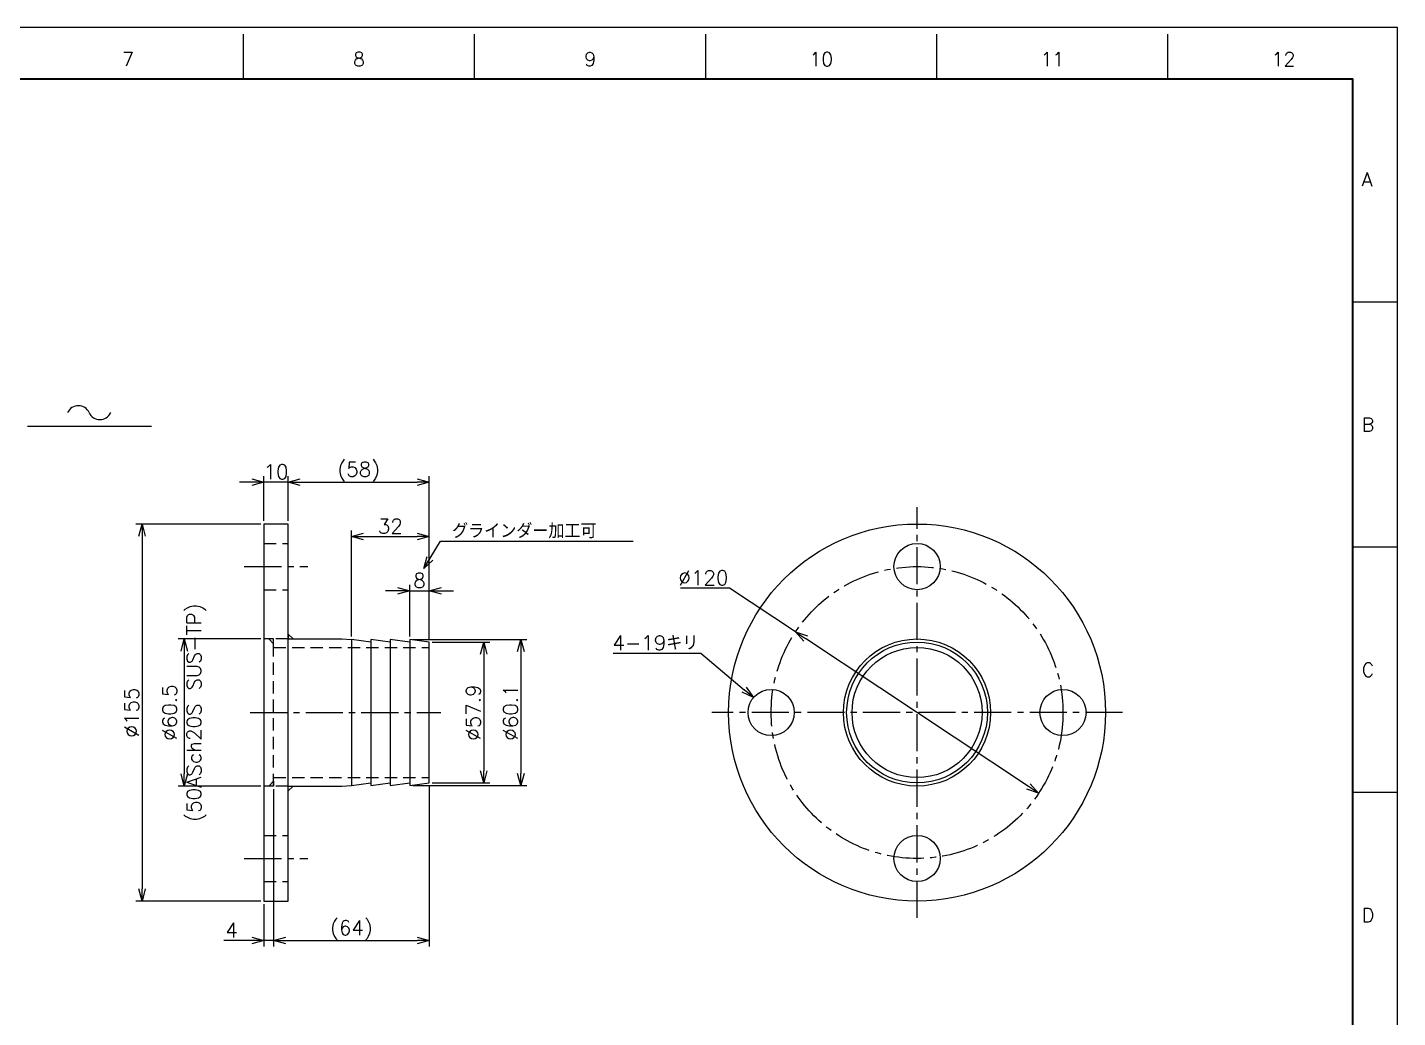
# Model space of a CAD drawing. Header units: millimetres. Extents: x 0 to 1176, y -11 to 828.
# Drawn here: x 613 to 1176, y 421 to 828 of the extents above; entities that cross this region are included whole.
import ezdxf
from ezdxf import colors
from ezdxf.entities.mleader import LeaderData, LeaderLine
from ezdxf.enums import TextEntityAlignment as Align
from ezdxf.math import Vec2, Vec3

# ---------------------------------------------------------------- set-up
doc = ezdxf.new("R2010")
doc.units = ezdxf.units.MM
doc.header["$LTSCALE"] = 0.8
doc.header["$PDMODE"] = 99
doc.header["$PDSIZE"] = 1
doc.linetypes.add('CENTER2', pattern=[28.575000000000003, 19.05, -3.175, 3.175, -3.175])
doc.linetypes.add('HIDDEN', pattern=[9.524999999999999, 6.35, -3.175])
for name, color, linetype, lineweight in [('04_HIDDEN', 2, 'HIDDEN', 13), ('05_CENTER', 4, 'CENTER2', 13), ('08_DIM', 3, 'Continuous', 13), ('90_FRAME', 5, 'Continuous', 35)]:
    doc.layers.add(name, color=color, linetype=linetype, lineweight=lineweight)
doc.layers.add('91_BLANK', color=5, linetype='Continuous', lineweight=0, plot=False)
doc.styles.add('KSS_TXT', font='txt.shx', dxfattribs={"bigfont": 'extfont2.shx'})
doc.styles.get("Standard").update_dxf_attribs({"font": 'txt.shx', "bigfont": 'extfont2.shx'})
doc.dimstyles.new('KSS_DIM', dxfattribs={"dimscale": 2, "dimtxt": 3, "dimasz": 2.5, "dimexe": 1.25, "dimexo": 0.625, "dimtad": 1, "dimdsep": 46, "dimtxsty": 'KSS_TXT', "dimblk": 'OPEN30', "dimcen": 0, "dimazin": 2, "dimtfac": 0.75, "dimtmove": 0, "dimatfit": 3, "dimldrblk": 'OPEN30', "dimfxl": 1.25, "dimtolj": 1, "dimarcsym": 0})
doc.dimstyles.new('KSS_DIM$3', dxfattribs={"dimscale": 2, "dimtxt": 3, "dimasz": 2.5, "dimexe": 1.25, "dimexo": 0.625, "dimtad": 1, "dimtih": 1, "dimtoh": 1, "dimdsep": 46, "dimtxsty": 'KSS_TXT', "dimblk": 'OPEN30', "dimcen": 0, "dimazin": 2, "dimtfac": 0.75, "dimtofl": 0, "dimtmove": 0, "dimatfit": 3, "dimldrblk": 'OPEN30', "dimfxl": 1.25, "dimtolj": 1, "dimarcsym": 0})

# ---------------------------------------------------------------- blocks, each defined once
blk = doc.blocks.new('_Open30')
at = {"color": 0, "linetype": 'ByBlock', "lineweight": -2}
for p, q in [((-1, 0.26794919), (0, 0)), ((0, 0), (-1, -0.26794919)), ((0, 0), (-1, 0))]:
    blk.add_line(p, q, dxfattribs=at)
blk = doc.blocks.new('*D145')
at = {"layer": '08_DIM', "color": 0, "lineweight": -2, "transparency": 16777216}
for p, q in [((779.0816165385859, 575.0420192273018), (802.7320085555157, 575.0420192273018)), ((800.2320085555157, 570.0420192273018), (800.2320085555157, 522.1420192273022)), ((779.0816165385859, 517.1420192273022), (802.7320085555157, 517.1420192273022))]:
    blk.add_line(p, q, dxfattribs=at)
at = {"layer": 'Defpoints', "color": 0, "transparency": 16777216}
for p in [(777.8316165385859, 575.0420192273018), (777.8316165385859, 517.1420192273022), (800.2320085555157, 517.1420192273022)]:
    blk.add_point(p, dxfattribs=at)
at = {"layer": '08_DIM', "color": 0, "lineweight": -2, "transparency": 16777216, "xscale": 5, "yscale": 5, "zscale": 5}
for p, rotation in [((800.2320085555157, 575.0420192273018), 90), ((800.2320085555157, 517.1420192273022), 270)]:
    blk.add_blockref('_Open30', p, dxfattribs=dict(at, rotation=rotation))
at = {"layer": '08_DIM', "color": 0, "transparency": 16777216, "insert": (795.9820085555156, 546.0920192273022), "char_height": 6, "attachment_point": 5, "rotation": 90, "style": 'KSS_TXT'}
blk.add_mtext('\\A1;%%C57.9', dxfattribs=at)
blk = doc.blocks.new('*D146')
at = {"layer": '08_DIM', "color": 0, "lineweight": -2, "transparency": 16777216}
for p, q in [((771.0816165385859, 576.1420192273013), (818.0265063247234, 576.1420192273013)), ((815.5265063247234, 571.1420192273013), (815.5265063247234, 521.0420192273018)), ((771.0816165385859, 516.0420192273018), (818.0265063247234, 516.0420192273018))]:
    blk.add_line(p, q, dxfattribs=at)
at = {"layer": 'Defpoints', "color": 0, "transparency": 16777216}
for p in [(769.8316165385859, 576.1420192273013), (769.8316165385859, 516.0420192273018), (815.5265063247234, 516.0420192273018)]:
    blk.add_point(p, dxfattribs=at)
at = {"layer": '08_DIM', "color": 0, "lineweight": -2, "transparency": 16777216, "xscale": 5, "yscale": 5, "zscale": 5}
for p, rotation in [((815.5265063247234, 576.1420192273013), 90), ((815.5265063247234, 516.0420192273018), 270)]:
    blk.add_blockref('_Open30', p, dxfattribs=dict(at, rotation=rotation))
at = {"layer": '08_DIM', "color": 0, "transparency": 16777216, "insert": (811.2765063247233, 546.0920192273018), "char_height": 6, "attachment_point": 5, "rotation": 90, "style": 'KSS_TXT'}
blk.add_mtext('\\A1;%%C60.1', dxfattribs=at)
blk = doc.blocks.new('*D147')
at = {"layer": '08_DIM', "color": 0, "lineweight": -2, "transparency": 16777216}
for p, q in [((769.8316165385859, 577.3920192273013), (769.8316165385859, 598.6390868464973)), ((777.8316165385859, 576.2920192273018), (777.8316165385859, 598.6390868464973)), ((764.8316165385859, 596.1390868464973), (759.8316165385859, 596.1390868464973)), ((769.8316165385859, 596.1390868464973), (777.8316165385859, 596.1390868464973)), ((782.8316165385859, 596.1390868464973), (787.8316165385859, 596.1390868464973))]:
    blk.add_line(p, q, dxfattribs=at)
at = {"layer": 'Defpoints', "color": 0, "transparency": 16777216}
for p in [(777.8316165385859, 596.1390868464973), (769.8316165385859, 576.1420192273013), (777.8316165385859, 575.0420192273018)]:
    blk.add_point(p, dxfattribs=at)
at = {"layer": '08_DIM', "color": 0, "lineweight": -2, "transparency": 16777216, "xscale": 5, "yscale": 5, "zscale": 5}
blk.add_blockref('_Open30', (769.8316165385859, 596.1390868464973), dxfattribs=at)
at = {"layer": '08_DIM', "color": 0, "lineweight": -2, "transparency": 16777216, "xscale": 5, "yscale": 5, "zscale": 5, "rotation": 180}
blk.add_blockref('_Open30', (777.8316165385859, 596.1390868464973), dxfattribs=at)
at = {"layer": '08_DIM', "color": 0, "transparency": 16777216, "insert": (773.8316165385859, 600.3890868464973), "char_height": 6, "attachment_point": 5, "style": 'KSS_TXT'}
blk.add_mtext('\\A1;8', dxfattribs=at)
blk = doc.blocks.new('*D148')
at = {"layer": '08_DIM', "color": 0, "lineweight": -2, "transparency": 16777216}
for p, q in [((745.8316165385859, 577.3920192272985), (745.8316165385859, 620.9559309146375)), ((777.8316165385859, 576.2920192273018), (777.8316165385859, 620.9559309146375)), ((750.8316165385859, 618.4559309146375), (772.8316165385859, 618.4559309146375))]:
    blk.add_line(p, q, dxfattribs=at)
at = {"layer": 'Defpoints', "color": 0, "transparency": 16777216}
for p in [(777.8316165385859, 618.4559309146375), (745.8316165385859, 576.1420192272985), (777.8316165385859, 575.0420192273018)]:
    blk.add_point(p, dxfattribs=at)
at = {"layer": '08_DIM', "color": 0, "lineweight": -2, "transparency": 16777216, "xscale": 5, "yscale": 5, "zscale": 5, "rotation": 180}
blk.add_blockref('_Open30', (745.8316165385859, 618.4559309146375), dxfattribs=at)
at = {"layer": '08_DIM', "color": 0, "lineweight": -2, "transparency": 16777216, "xscale": 5, "yscale": 5, "zscale": 5}
blk.add_blockref('_Open30', (777.8316165385859, 618.4559309146375), dxfattribs=at)
at = {"layer": '08_DIM', "color": 0, "transparency": 16777216, "insert": (761.8316165385859, 622.7059309146375), "char_height": 6, "attachment_point": 5, "style": 'KSS_TXT'}
blk.add_mtext('\\A1;32', dxfattribs=at)
blk = doc.blocks.new('*D149')
at = {"layer": '08_DIM', "color": 0, "lineweight": -2, "transparency": 16777216}
for p, q in [((709.8316165385713, 624.8420192272374), (709.8316165385713, 643.3009818403484)), ((719.8316165385713, 624.8420192272374), (719.8316165385713, 643.3009818403484)), ((704.8316165385713, 640.8009818403484), (699.8316165385713, 640.8009818403484)), ((719.8316165385713, 640.8009818403484), (709.8316165385713, 640.8009818403484)), ((724.8316165385713, 640.8009818403484), (729.8316165385713, 640.8009818403484))]:
    blk.add_line(p, q, dxfattribs=at)
at = {"layer": 'Defpoints', "color": 0, "transparency": 16777216}
for p in [(709.8316165385713, 640.8009818403484), (709.8316165385713, 623.5920192272374), (719.8316165385713, 623.5920192272374)]:
    blk.add_point(p, dxfattribs=at)
at = {"layer": '08_DIM', "color": 0, "lineweight": -2, "transparency": 16777216, "xscale": 5, "yscale": 5, "zscale": 5}
blk.add_blockref('_Open30', (709.8316165385713, 640.8009818403484), dxfattribs=at)
at = {"layer": '08_DIM', "color": 0, "lineweight": -2, "transparency": 16777216, "xscale": 5, "yscale": 5, "zscale": 5, "rotation": 180}
blk.add_blockref('_Open30', (719.8316165385713, 640.8009818403484), dxfattribs=at)
at = {"layer": '08_DIM', "color": 0, "transparency": 16777216, "insert": (714.8316165385713, 645.0509818403484), "char_height": 6, "attachment_point": 5, "style": 'KSS_TXT'}
blk.add_mtext('\\A1;10', dxfattribs=at)
blk = doc.blocks.new('*D150')
at = {"layer": '08_DIM', "color": 0, "lineweight": -2, "transparency": 16777216}
for p, q in [((719.8316165385713, 624.8420192272374), (719.8316165385713, 643.3009818403484)), ((777.8316165385859, 576.2920192273018), (777.8316165385859, 643.3009818403484)), ((724.8316165385713, 640.8009818403484), (772.8316165385859, 640.8009818403484))]:
    blk.add_line(p, q, dxfattribs=at)
at = {"layer": 'Defpoints', "color": 0, "transparency": 16777216}
for p in [(777.8316165385859, 640.8009818403484), (719.8316165385713, 623.5920192272374), (777.8316165385859, 575.0420192273018)]:
    blk.add_point(p, dxfattribs=at)
at = {"layer": '08_DIM', "color": 0, "lineweight": -2, "transparency": 16777216, "xscale": 5, "yscale": 5, "zscale": 5, "rotation": 180}
blk.add_blockref('_Open30', (719.8316165385713, 640.8009818403484), dxfattribs=at)
at = {"layer": '08_DIM', "color": 0, "lineweight": -2, "transparency": 16777216, "xscale": 5, "yscale": 5, "zscale": 5}
blk.add_blockref('_Open30', (777.8316165385859, 640.8009818403484), dxfattribs=at)
at = {"layer": '08_DIM', "color": 0, "transparency": 16777216, "insert": (748.8316165385786, 645.0509818403484), "char_height": 6, "attachment_point": 5, "style": 'KSS_TXT'}
blk.add_mtext('\\A1;(58)', dxfattribs=at)
blk = doc.blocks.new('*D151')
at = {"layer": '08_DIM', "color": 0, "lineweight": -2, "transparency": 16777216}
for p, q in [((708.581616538566, 576.3420192272993), (674.6048609947185, 576.3420192272993)), ((677.1048609947185, 571.3420192272993), (677.1048609947185, 520.8420192271756)), ((708.581616538566, 515.8420192271756), (674.6048609947185, 515.8420192271756))]:
    blk.add_line(p, q, dxfattribs=at)
at = {"layer": 'Defpoints', "color": 0, "transparency": 16777216}
for p in [(709.831616538566, 576.3420192272993), (677.1048609947185, 515.8420192271756), (709.831616538566, 515.8420192271756)]:
    blk.add_point(p, dxfattribs=at)
at = {"layer": '08_DIM', "color": 0, "lineweight": -2, "transparency": 16777216, "xscale": 5, "yscale": 5, "zscale": 5}
for p, rotation in [((677.1048609947185, 576.3420192272993), 90), ((677.1048609947185, 515.8420192271756), 270)]:
    blk.add_blockref('_Open30', p, dxfattribs=dict(at, rotation=rotation))
at = {"layer": '08_DIM', "color": 0, "transparency": 16777216, "insert": (677.1048609947184, 546.0920192272375), "char_height": 6, "attachment_point": 5, "rotation": 90, "style": 'KSS_TXT'}
blk.add_mtext('\\A1;%%C60.5\\P(50ASch20S SUS-TP)', dxfattribs=at)
blk = doc.blocks.new('*D152')
at = {"layer": '08_DIM', "color": 0, "lineweight": -2, "transparency": 16777216}
for p, q in [((713.8316165359665, 514.592019227176), (713.8316165359665, 449.8720511167244)), ((709.8316165385713, 467.3420192272374), (709.8316165385713, 449.8720511167244)), ((704.8316165385713, 452.3720511167244), (693.3316165385713, 452.3720511167244)), ((713.8316165359665, 452.3720511167244), (709.8316165385713, 452.3720511167244)), ((718.8316165359665, 452.3720511167244), (723.8316165359665, 452.3720511167244))]:
    blk.add_line(p, q, dxfattribs=at)
at = {"layer": 'Defpoints', "color": 0, "transparency": 16777216}
for p in [(713.8316165359665, 515.842019227176), (709.8316165385713, 468.5920192272374), (709.8316165385713, 452.3720511167244)]:
    blk.add_point(p, dxfattribs=at)
at = {"layer": '08_DIM', "color": 0, "lineweight": -2, "transparency": 16777216, "xscale": 5, "yscale": 5, "zscale": 5}
blk.add_blockref('_Open30', (709.8316165385713, 452.3720511167244), dxfattribs=at)
at = {"layer": '08_DIM', "color": 0, "lineweight": -2, "transparency": 16777216, "xscale": 5, "yscale": 5, "zscale": 5, "rotation": 180}
blk.add_blockref('_Open30', (713.8316165359665, 452.3720511167244), dxfattribs=at)
at = {"layer": '08_DIM', "color": 0, "transparency": 16777216, "insert": (696.5816165385713, 456.6220511167244), "char_height": 6, "attachment_point": 5, "style": 'KSS_TXT'}
blk.add_mtext('\\A1;4', dxfattribs=at)
blk = doc.blocks.new('*D153')
at = {"layer": '08_DIM', "color": 0, "lineweight": -2, "transparency": 16777216}
for p, q in [((713.8316165359665, 514.592019227176), (713.8316165359665, 449.8720511167244)), ((777.8316165385859, 515.8920192273022), (777.8316165385859, 449.8720511167244)), ((718.8316165359665, 452.3720511167244), (772.8316165385859, 452.3720511167244))]:
    blk.add_line(p, q, dxfattribs=at)
at = {"layer": 'Defpoints', "color": 0, "transparency": 16777216}
for p in [(713.8316165359665, 515.842019227176), (777.8316165385859, 517.1420192273022), (777.8316165385859, 452.3720511167244)]:
    blk.add_point(p, dxfattribs=at)
at = {"layer": '08_DIM', "color": 0, "lineweight": -2, "transparency": 16777216, "xscale": 5, "yscale": 5, "zscale": 5, "rotation": 180}
blk.add_blockref('_Open30', (713.8316165359665, 452.3720511167244), dxfattribs=at)
at = {"layer": '08_DIM', "color": 0, "lineweight": -2, "transparency": 16777216, "xscale": 5, "yscale": 5, "zscale": 5}
blk.add_blockref('_Open30', (777.8316165385859, 452.3720511167244), dxfattribs=at)
at = {"layer": '08_DIM', "color": 0, "transparency": 16777216, "insert": (745.8316165372762, 456.6220511167244), "char_height": 6, "attachment_point": 5, "style": 'KSS_TXT'}
blk.add_mtext('\\A1;(64)', dxfattribs=at)
blk = doc.blocks.new('*D154')
at = {"layer": '08_DIM', "color": 0, "lineweight": -2, "transparency": 16777216}
for p, q in [((901.3523132842761, 597.2163751274322), (881.1023132842761, 597.2163751274322)), ((928.4383913313297, 579.2533437739955), (901.3523132842761, 597.2163751274322)), ((1024.277983416949, 515.6941383938788), (932.6053301177099, 576.489900061784))]:
    blk.add_line(p, q, dxfattribs=at)
at = {"layer": 'Defpoints', "color": 0, "transparency": 16777216}
for p in [(928.4383913313297, 579.2533437739955), (1028.444922203329, 512.9306946816673)]:
    blk.add_point(p, dxfattribs=at)
at = {"layer": '08_DIM', "color": 0, "lineweight": -2, "transparency": 16777216, "xscale": 5, "yscale": 5, "zscale": 5}
for p, rotation in [((928.4383913313297, 579.2533437739955), 146.4483318054152), ((1028.444922203329, 512.9306946816673), 326.4483318054153)]:
    blk.add_blockref('_Open30', p, dxfattribs=dict(at, rotation=rotation))
at = {"layer": '08_DIM', "color": 0, "transparency": 16777216, "insert": (890.6023132842761, 601.4663751274323), "char_height": 6, "attachment_point": 5, "style": 'KSS_TXT'}
blk.add_mtext('\\A1;%%C120', dxfattribs=at)
blk = doc.blocks.new('*D155')
at = {"layer": '08_DIM', "color": 0, "lineweight": -2, "transparency": 16777216}
for p, q in [((853.4377144350665, 570.4819282584364), (889.4877144350667, 570.4819282584365)), ((889.4877144350667, 570.4819282584365), (907.3518866399545, 555.4336999382735))]:
    blk.add_line(p, q, dxfattribs=at)
at = {"layer": 'Defpoints', "color": 0, "transparency": 16777216}
for p in [(911.1759453047999, 552.212430727571), (925.707368231213, 539.9716077269014)]:
    blk.add_point(p, dxfattribs=at)
at = {"layer": '08_DIM', "color": 0, "lineweight": -2, "transparency": 16777216, "xscale": 5, "yscale": 5, "zscale": 5, "rotation": 319.8902458545476}
blk.add_blockref('_Open30', (911.1759453047999, 552.212430727571), dxfattribs=at)
at = {"layer": '08_DIM', "color": 0, "transparency": 16777216, "insert": (870.8377144350665, 574.7319282584365), "char_height": 6, "attachment_point": 5, "style": 'KSS_TXT'}
blk.add_mtext('\\A1;4-19キリ', dxfattribs=at)
blk = doc.blocks.new('p1ba05')
for centre, start, end in [((-2.953558874599082, 0.2854771617432377), 24.22763733453314, 155.5757785718213), ((0, 1.620669598395743), 204.2276373345332, 335.5757785718214)]:
    blk.add_arc(centre, 1.620669598395854, start, end)
blk = doc.blocks.new('*D175')
at = {"layer": '08_DIM', "color": 0, "lineweight": -2, "transparency": 16777216}
for p, q in [((708.5816165385713, 623.5920192272374), (657.2258805853189, 623.5920192272374)), ((659.7258805853189, 618.5920192272374), (659.7258805853189, 473.5920192272374)), ((708.5816165385713, 468.5920192272374), (657.2258805853189, 468.5920192272374))]:
    blk.add_line(p, q, dxfattribs=at)
at = {"layer": 'Defpoints', "color": 0, "transparency": 16777216}
for p in [(709.8316165385713, 623.5920192272374), (659.7258805853189, 468.5920192272374), (709.8316165385713, 468.5920192272374)]:
    blk.add_point(p, dxfattribs=at)
at = {"layer": '08_DIM', "color": 0, "lineweight": -2, "transparency": 16777216, "xscale": 5, "yscale": 5, "zscale": 5}
for p, rotation in [((659.7258805853189, 623.5920192272374), 90), ((659.7258805853189, 468.5920192272374), 270)]:
    blk.add_blockref('_Open30', p, dxfattribs=dict(at, rotation=rotation))
at = {"layer": '08_DIM', "color": 0, "transparency": 16777216, "insert": (655.4758805853188, 546.0920192272375), "char_height": 6, "attachment_point": 5, "rotation": 90, "style": 'KSS_TXT'}
blk.add_mtext('\\A1;%%C155', dxfattribs=at)

msp = doc.modelspace()

# ---------------------------------------------------------------- linework, layer by layer
at = {"color": 0}
for p, q in [((719.8316165385713, 515.8420192272902), (719.8316165385713, 576.3420192272974)), ((719.8316165385786, 576.3420192272974), (741.8316165385786, 576.3420192272993)), ((741.8316165385786, 576.3420192272993), (745.8316165385859, 576.1420192272985)), ((753.8316165385859, 575.0420192273), (745.8316165385859, 576.1420192272985)), ((745.8316165385859, 576.1420192272985), (745.8316165385859, 516.0420192272991)), ((761.8316165385859, 575.0420192273), (753.8316165385859, 576.1420192272994)), ((753.8316165385859, 576.1420192272994), (753.8316165385859, 516.0420192273)), ((769.8316165385859, 575.0420192273018), (761.8316165385859, 576.1420192273004)), ((761.8316165385859, 576.1420192273004), (761.8316165385859, 516.0420192273)), ((777.8316165385859, 575.0420192273018), (769.8316165385859, 576.1420192273013)), ((769.8316165385859, 576.1420192273013), (769.8316165385859, 516.0420192273018)), ((777.8316165385859, 517.1420192273022), (777.8316165385859, 575.0420192273018)), ((719.8316165385859, 515.8420192272974), (741.8316165385859, 515.8420192272984)), ((741.8316165385859, 515.8420192272984), (745.8316165385859, 516.0420192272991)), ((745.8316165385859, 516.0420192272991), (753.8316165385859, 517.1420192272994)), ((753.8316165385859, 516.0420192273), (761.8316165385859, 517.1420192273004)), ((761.8316165385859, 516.0420192273), (769.8316165385859, 517.1420192273013)), ((769.8316165385859, 516.0420192273018), (777.8316165385859, 517.1420192273022))]:
    msp.add_line(p, q, dxfattribs=at)
msp.add_lwpolyline([(719.8316165385713, 623.5920192272374), (709.8316165385713, 623.5920192272374), (709.8316165385713, 468.5920192272374), (719.8316165385713, 468.5920192272374)], close=True, dxfattribs=at)
at = {"color": 3}
for points in [[(713.8316165359665, 576.3420192272988), (711.8316165359665, 576.3420192272988), (713.8316165359665, 574.3420192272988), (713.8316165359665, 574.3420192272988)], [(719.831616538564, 576.3420192273252), (721.831616538564, 576.3420192273252), (719.831616538564, 578.3420192273252), (719.831616538564, 578.3420192273252)], [(713.8316165359665, 515.842019227176), (711.8316165359665, 515.842019227176), (713.8316165359665, 517.842019227176), (713.8316165359665, 517.842019227176)], [(719.831616538564, 515.8420192271742), (721.831616538564, 515.8420192271742), (719.831616538564, 513.8420192271742), (719.831616538564, 513.8420192271742)]]:
    msp.add_lwpolyline(points, close=True, dxfattribs=at)
at = {"color": 0}
for centre, radius in [((978.4416567673297, 546.0920192278322), 77.5), ((978.4416567673297, 606.0920192271574), 9.5), ((978.4416567705457, 546.0920192272356), 30.24999999994679), ((978.4416567705457, 546.0920192272356), 28.95000000006439), ((978.4416567705457, 546.0920192272356), 26.75000000005275), ((918.4416567680064, 546.0920192272356), 9.5), ((1038.441656766653, 546.0920192278322), 9.5), ((978.4416567673297, 486.0920192271574), 9.5)]:
    msp.add_circle(centre, radius, dxfattribs=at)
at = {"layer": '04_HIDDEN'}
for p, q in [((709.8316165385713, 615.5920192265626), (719.8316165385713, 615.5920192265626)), ((709.8316165385713, 596.5920192265626), (719.8316165385713, 596.5920192265626)), ((719.8316165385786, 576.3420192272974), (709.8316165385713, 576.3420192272993)), ((713.8316165359665, 515.842019227176), (713.8316165359738, 576.3420192272988)), ((713.8316165359665, 572.8420192272893), (777.8316165385859, 572.8420192272938)), ((713.8316165359665, 519.3420192271856), (777.8316165385859, 519.342019227181)), ((719.8316165385786, 515.8420192271774), (709.8316165385713, 515.8420192271756)), ((709.8316165385713, 495.5920192279123), (719.8316165385713, 495.5920192279123)), ((709.8316165385713, 476.5920192279123), (719.8316165385713, 476.5920192279123))]:
    msp.add_line(p, q, dxfattribs=at)
at = {"layer": '05_CENTER'}
for p, q in [((978.4416567706621, 461.6529726736667), (978.4416567706621, 630.5310657808045)), ((701.7832003514359, 606.0920192265626), (727.8731647536206, 606.0920192265626)), ((704.1975125622066, 546.0920192272374), (782.5520704454484, 546.0920192272938)), ((1062.880703323998, 546.0920192272356), (894.0026102170932, 546.0920192272356)), ((701.7832003514359, 486.0920192279123), (727.8731647536206, 486.0920192279123))]:
    msp.add_line(p, q, dxfattribs=at)
msp.add_circle((978.4416567673297, 546.0920192278322), 59.99999999932515, dxfattribs=at)
at = {"layer": '08_DIM'}
msp.add_line((612.6086663628048, 663.7900327953625), (663.5934689944943, 663.7900327953625), dxfattribs=at)
at = {"layer": '90_FRAME', "color": 4, "lineweight": 13}
for p, q in [((701.445666635872, 806.5001773159722), (701.445666635872, 824.9061158873224)), ((796.4911017354849, 806.5001773159722), (796.4911017354849, 824.9061158873224)), ((891.5365368351013, 806.5001773159722), (891.5365368351013, 824.9061158873224)), ((986.581971934718, 806.5001773159722), (986.581971934718, 824.9061158873224)), ((1081.627407034335, 806.5001773159722), (1081.627407034335, 824.9061158873224)), ((1176.045220391676, 714.8600650852319), (1157.639281820322, 714.8600650852319)), ((1176.045220391676, 614.0440142831395), (1157.639281820322, 614.0440142831395)), ((1176.045220391676, 513.2279634810471), (1157.639281820322, 513.2279634810471))]:
    msp.add_line(p, q, dxfattribs=at)
at = {"layer": '90_FRAME'}
msp.add_lwpolyline([(55.16118125218932, 18.32364804193733), (1157.639281820322, 18.32364804193733), (1157.639281820322, 806.5001773159722), (55.16118125218932, 806.5001773159722)], close=True, dxfattribs=at)
at = {"layer": '91_BLANK'}
msp.add_lwpolyline([(-8.093381893559127e-07, -1.126752522395691e-07), (1176.045220389722, -1.126752522395691e-07), (1176.045220389722, 827.7461158911236), (-8.093381893559127e-07, 827.7461158911236)], close=True, dxfattribs=at)

# ---------------------------------------------------------------- block references
at = {"layer": '08_DIM', "xscale": 3, "yscale": 3, "zscale": 3}
msp.add_blockref('p1ba05', (642.4207802578562, 666.525211145723), dxfattribs=at)

# ---------------------------------------------------------------- texts
at = {"layer": '90_FRAME', "color": 0, "lineweight": 13, "style": 'KSS_TXT'}
for s, p in [('7', (653.9229490860621, 810.1661866111193)), ('8', (748.9683841856785, 810.1661866111193)), ('9', (844.0138192852949, 810.1661866111193)), ('10', (939.0592543849116, 810.1661866111193)), ('11', (1034.104689484524, 810.1661866111193)), ('12', (1129.150124584141, 810.1661866111193))]:
    msp.add_text(s, height=5.68, dxfattribs=at).set_placement(p, align=Align.BOTTOM_CENTER)
for s, p in [('A', (1161.298285012734, 765.2680904862781)), ('B', (1161.298285012734, 664.4520396841857)), ('C', (1161.298285012734, 563.6359888820934)), ('D', (1161.298285012734, 462.8199380800011))]:
    msp.add_text(s, height=5.68, dxfattribs=at).set_placement(p, align=Align.MIDDLE_LEFT)

# ---------------------------------------------------------------- dimensions: what is measured, and where the dimension line sits
at = {"layer": '08_DIM'}
for base, p1, p2, picture, middle in [((709.8316165385713, 640.8009818403484), (719.8316165385713, 623.5920192272374), (709.8316165385713, 623.5920192272374), '*D149', (714.8316165385713, 645.0509818403484)), ((777.8316165385859, 618.4559309146375), (745.8316165385859, 576.1420192272985), (777.8316165385859, 575.0420192273018), '*D148', (761.8316165385859, 622.7059309146375)), ((777.8316165385859, 596.1390868464973), (769.8316165385859, 576.1420192273013), (777.8316165385859, 575.0420192273018), '*D147', (773.8316165385859, 600.3890868464973)), ((709.8316165385713, 452.3720511167244), (713.8316165359665, 515.842019227176), (709.8316165385713, 468.5920192272374), '*D152', (696.5816165385713, 456.6220511167244))]:
    dim = msp.add_linear_dim(base=base, p1=p1, p2=p2, dimstyle='KSS_DIM', override={"dimarcsym": 1}, dxfattribs=at)
    dim.commit()
    dim.dimension.update_dxf_attribs({"geometry": picture, "text_midpoint": middle})
for base, p1, p2, picture, middle in [((777.8316165385859, 640.8009818403484), (719.8316165385713, 623.5920192272374), (777.8316165385859, 575.0420192273018), '*D150', (748.8316165385786, 645.0509818403484)), ((777.8316165385859, 452.3720511167244), (713.8316165359665, 515.842019227176), (777.8316165385859, 517.1420192273022), '*D153', (745.8316165372762, 456.6220511167244))]:
    dim = msp.add_linear_dim(base=base, p1=p1, p2=p2, text='(<>)', dimstyle='KSS_DIM', override={"dimarcsym": 1}, dxfattribs=at)
    dim.commit()
    dim.dimension.update_dxf_attribs({"geometry": picture, "text_midpoint": middle})
for base, p1, p2, picture, middle in [((659.7258805853189, 468.5920192272374), (709.8316165385713, 623.5920192272374), (709.8316165385713, 468.5920192272374), '*D175', (655.4758805853188, 546.0920192272375)), ((815.5265063247234, 516.0420192273018), (769.8316165385859, 576.1420192273013), (769.8316165385859, 516.0420192273018), '*D146', (811.2765063247233, 546.0920192273018)), ((800.2320085555157, 517.1420192273022), (777.8316165385859, 575.0420192273018), (777.8316165385859, 517.1420192273022), '*D145', (795.9820085555156, 546.0920192273022))]:
    dim = msp.add_linear_dim(base=base, p1=p1, p2=p2, angle=90, text='%%C<>', dimstyle='KSS_DIM', override={"dimarcsym": 1}, dxfattribs=at)
    dim.commit()
    dim.dimension.update_dxf_attribs({"geometry": picture, "text_midpoint": middle})
dim = msp.add_diameter_dim_2p(p1=(1028.444922203329, 512.9306946816673), p2=(928.4383913313297, 579.2533437739955), dimstyle='KSS_DIM$3', override={"dimpost": '%%C<>', "dimtix": 1, "dimatfit": 2, "dimarcsym": 1}, dxfattribs=at)
dim.commit()
dim.dimension.update_dxf_attribs({"geometry": '*D154', "text_midpoint": (890.6023132842761, 597.2163751274323), "dimtype": 163})
dim = msp.add_linear_dim(base=(677.1048609947185, 515.8420192271756), p1=(709.831616538566, 576.3420192272993), p2=(709.831616538566, 515.8420192271756), angle=90, text='%%C<>', dimstyle='KSS_DIM', override={"dimpost": '\\X(50ASch20S SUS-TP)', "dimarcsym": 1}, dxfattribs=at)
dim.commit()
dim.dimension.update_dxf_attribs({"geometry": '*D151', "text_midpoint": (677.1048609947184, 546.0920192272375), "dimtype": 160})
dim = msp.add_diameter_dim_2p(p1=(925.707368231213, 539.9716077269014), p2=(911.1759453047999, 552.212430727571), text='4-<>キリ', dimstyle='KSS_DIM$3', override={"dimpost": '<>', "dimtix": 1, "dimarcsym": 1}, dxfattribs=at)
dim.commit()
dim.dimension.update_dxf_attribs({"geometry": '*D155', "text_midpoint": (870.8377144350665, 570.4819282584365), "dimtype": 163})

# ---------------------------------------------------------------- leaders
ml = msp.add_multileader_mtext('Standard', dxfattribs=at)
ml.set_content('グラインダー加工可', color=256)
ml.set_leader_properties()
ml.set_arrow_properties(name='OPEN30')
ml.build(insert=Vec2(0, 0))
ml.multileader.update_dxf_attribs({"text_left_attachment_type": 6, "text_right_attachment_type": 6, "dogleg_length": 0.36, "arrow_head_size": 5, "scale": 2})
ctx = ml.context
ctx.base_point, ctx.scale, ctx.char_height, ctx.arrow_head_size, ctx.landing_gap_size, ctx.plane_origin = Vec3(783.2491614065357, 616.530825064784), 2, 6, 5, 4, Vec3(741.8316165385859, 515.8420192272984)
ctx.left_attachment, ctx.right_attachment = 6, 6
notes = []
notes.append((ctx, [(0, (1, 1, 0), (782.5291614065356, 616.530825064784), (1, 0), 0.72, [(0, [(775.5576573470635, 605.2519462907549)], 0, [])])]))
ctx.mtext.insert, ctx.mtext.flow_direction = Vec3(787.2491614065357, 623.7308250647841), 5
for ctx, leaders in notes:
    for number, flags, end, landing, length, lines in leaders:
        leader = LeaderData()
        leader.index, (leader.has_last_leader_line, leader.has_dogleg_vector, leader.attachment_direction) = number, flags
        leader.last_leader_point, leader.dogleg_vector, leader.dogleg_length = Vec3(end), Vec3(landing), length
        for number, points, colour, breaks in lines:
            line = LeaderLine()
            line.index, line.vertices, line.color, line.breaks = number, Vec3.list(points), colors.encode_raw_color(colour), breaks
            leader.lines.append(line)
        ctx.leaders.append(leader)

doc.saveas('drawing.dxf')
